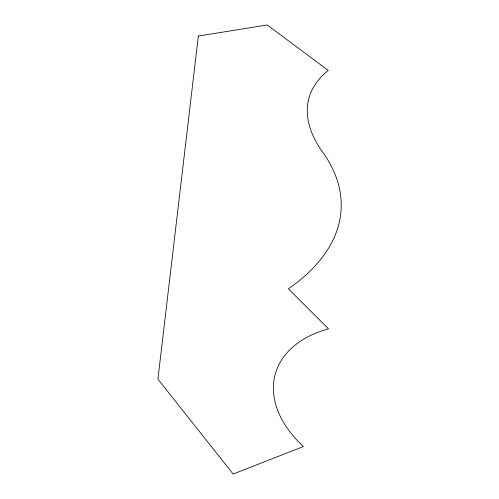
<?xml version="1.0" encoding="UTF-8"?>
<svg xmlns="http://www.w3.org/2000/svg" width="499" height="499" viewBox="0 0 499 499"><rect width="100%" height="100%" fill="white"/><g stroke="black" fill="none" stroke-linecap="round" stroke-linejoin="round"><path stroke-width="0.75" d="M198.334 36.071L157.927 379.209L233.189 474.05L303.442 446.511A120.459 78.543 16 0 1 328.529 328.885L288.403 288.796A271.281 143.955 2.6 0 0 324.3 154.397A226.49 102.033 14.3 0 1 328.248 70.415L267.19 24.95L198.334 36.071"/></g></svg>
